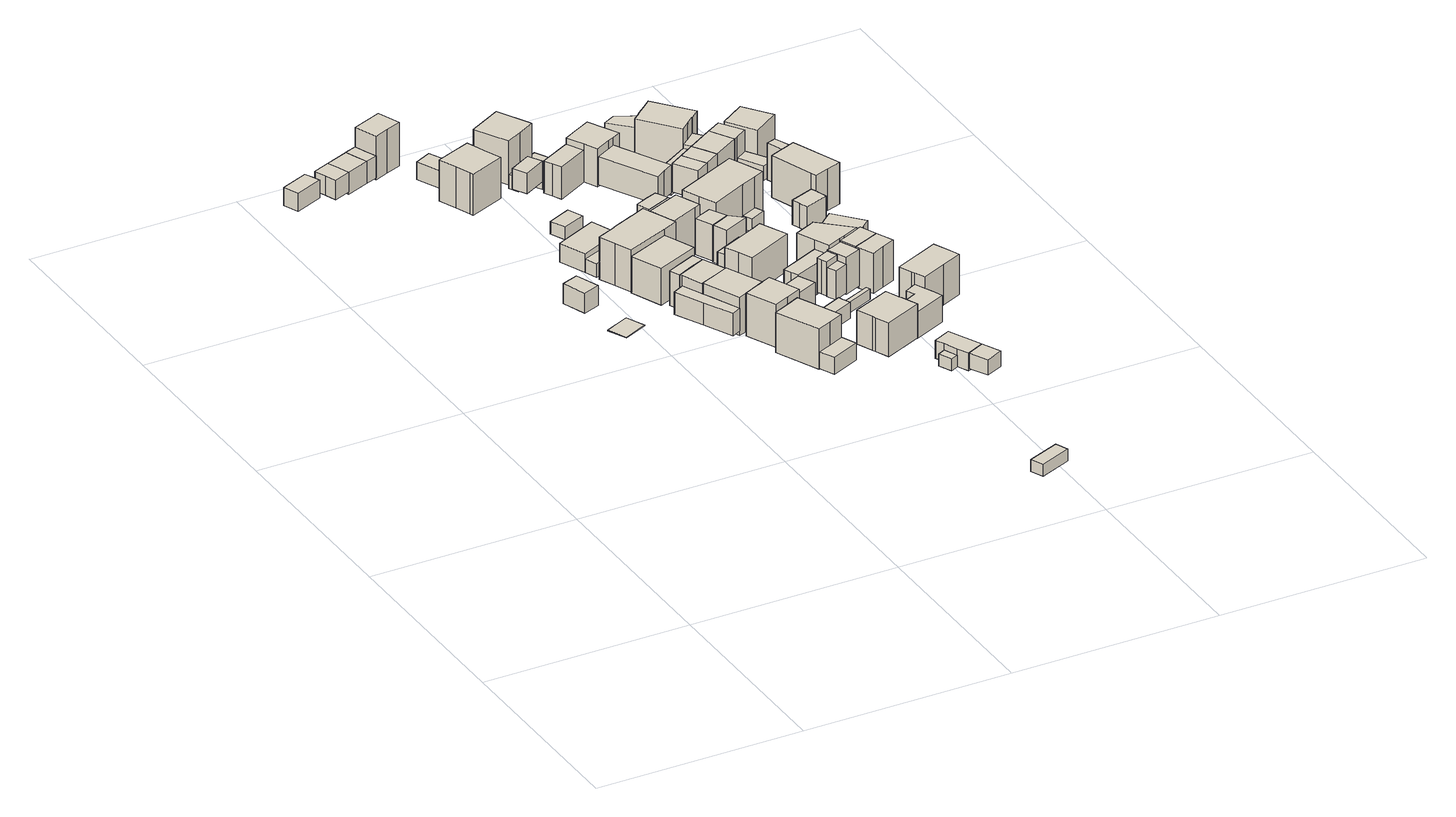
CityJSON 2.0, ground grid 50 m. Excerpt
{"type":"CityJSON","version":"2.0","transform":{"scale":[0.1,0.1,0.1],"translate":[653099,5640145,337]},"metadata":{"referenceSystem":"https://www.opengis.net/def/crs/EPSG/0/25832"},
"CityObjects":{
"building1":{"type":"Building","attributes":{"Gemeindeschluessel":"16071059","BezugspunktDach":"1000","function":"31001_9998","measuredHeight":4.4},"address":[{"country":"Deutschland","locality":"Nauendorf"}],"geometry":[{"type":"Solid","lod":"1","boundaries":[[[[0,1,2,3,4]],[[5,6,7,8,9]],[[5,9,4,3]],[[6,5,3,2]],[[7,6,2,1]],[[8,7,1,0]],[[9,8,0,4]]]]}]},
"building2":{"type":"Building","attributes":{"Gemeindeschluessel":"16071059","BezugspunktDach":"1000","function":"31001_9998","measuredHeight":4.76},"address":[{"country":"Deutschland","locality":"Nauendorf"}],"geometry":[{"type":"Solid","lod":"1","boundaries":[[[[10,11,12,13,14,15]],[[16,17,18,19,20,21]],[[16,21,15,14]],[[17,16,14,13]],[[18,17,13,12]],[[19,18,12,11]],[[20,19,11,10]],[[21,20,10,15]]]]}]},
"building3":{"type":"Building","attributes":{"Gemeindeschluessel":"16071059","BezugspunktDach":"1000","function":"31001_9998","measuredHeight":4.95},"address":[{"country":"Deutschland","locality":"Nauendorf"}],"geometry":[{"type":"Solid","lod":"1","boundaries":[[[[22,23,24,25]],[[26,27,28,29]],[[26,29,25,24]],[[27,26,24,23]],[[28,27,23,22]],[[29,28,22,25]]]]}]},
"building4":{"type":"Building","attributes":{"Gemeindeschluessel":"16071059","BezugspunktDach":"1000","function":"31001_1310","measuredHeight":0.2},"address":[{"country":"Deutschland","locality":"Nauendorf"}],"geometry":[{"type":"Solid","lod":"1","boundaries":[[[[30,31,32,33]],[[34,35,36,37]],[[34,37,33,32]],[[35,34,32,31]],[[36,35,31,30]],[[37,36,30,33]]]]}]},
"building5":{"type":"Building","attributes":{"Gemeindeschluessel":"16071059","BezugspunktDach":"1000","function":"31001_1000","measuredHeight":5.35},"address":[{"country":"Deutschland","locality":"Nauendorf"}],"geometry":[{"type":"Solid","lod":"1","boundaries":[[[[12,38,39,40,14]],[[41,42,43,44,45]],[[41,45,14,40]],[[42,41,40,39]],[[43,42,39,38]],[[44,43,38,12]],[[45,44,12,14]]]]}]},
"building6":{"type":"Building","attributes":{"Gemeindeschluessel":"16071059","BezugspunktDach":"1000","function":"31001_1000","measuredHeight":5.41},"address":[{"country":"Deutschland","locality":"Nauendorf"}],"geometry":[{"type":"Solid","lod":"1","boundaries":[[[[39,38,46,47,48,49,40]],[[50,51,52,53,43,42,41]],[[50,41,40,49]],[[51,50,49,48]],[[52,51,48,47]],[[53,52,47,46]],[[43,53,46,38]],[[42,43,38,39]],[[41,42,39,40]]]]}]},
"building7":{"type":"Building","attributes":{"Gemeindeschluessel":"16071059","BezugspunktDach":"1000","function":"31001_1000","measuredHeight":10.74},"address":[{"country":"Deutschland","locality":"Nauendorf"},{"country":"Deutschland","locality":"Nauendorf","thoroughfareNumber":"8","thoroughfareName":"Im Dorfe"}],"geometry":[{"type":"Solid","lod":"1","boundaries":[[[[54,55,56,57,58]],[[59,60,61,62,63]],[[59,63,58,57]],[[60,59,57,56]],[[61,60,56,55]],[[62,61,55,54]],[[63,62,54,58]]]]}]},
"building8":{"type":"Building","attributes":{"Gemeindeschluessel":"16071059","BezugspunktDach":"1000","function":"31001_9998","measuredHeight":10.07},"address":[{"country":"Deutschland","locality":"Nauendorf"}],"geometry":[{"type":"Solid","lod":"1","boundaries":[[[[64,65,66,67,68,69,70,71]],[[72,73,74,75,76,77,78,79]],[[72,79,71,70]],[[73,72,70,69]],[[74,73,69,68]],[[75,74,68,67]],[[76,75,67,66]],[[77,76,66,65]],[[78,77,65,64]],[[79,78,64,71]]]]}]},
"building9":{"type":"Building","attributes":{"Gemeindeschluessel":"16071059","BezugspunktDach":"1000","function":"31001_9998","measuredHeight":5.46},"address":[{"country":"Deutschland","locality":"Nauendorf"}],"geometry":[{"type":"Solid","lod":"1","boundaries":[[[[80,81,82,83,84,85,86]],[[87,88,89,90,91,92,93]],[[87,93,86,85]],[[88,87,85,84]],[[89,88,84,83]],[[90,89,83,82]],[[91,90,82,81]],[[92,91,81,80]],[[93,92,80,86]]]]}]},
"building10":{"type":"Building","attributes":{"Gemeindeschluessel":"16071059","function":"31001_9998"},"address":[{"country":"Deutschland","locality":"Nauendorf"}],"children":["building10-1","building10-2"]},
"building10-1":{"type":"BuildingPart","attributes":{"BezugspunktDach":"1000","measuredHeight":4.61},"parents":["building10"],"geometry":[{"type":"Solid","lod":"1","boundaries":[[[[94,95,96,97,98,99,100]],[[101,102,103,104,105,106,107]],[[101,107,100,99]],[[102,101,99,98]],[[103,102,98,97]],[[104,103,97,96]],[[105,104,96,95]],[[106,105,95,94]],[[107,106,94,100]]]]}]},
"building10-2":{"type":"BuildingPart","attributes":{"BezugspunktDach":"1000","measuredHeight":3.47},"parents":["building10"],"geometry":[{"type":"Solid","lod":"1","boundaries":[[[[108,109,110,111,112]],[[104,113,114,115,106]],[[104,106,112,111]],[[113,104,111,110]],[[114,113,110,109]],[[115,114,109,108]],[[106,115,108,112]]]]}]},
"building11":{"type":"Building","attributes":{"Gemeindeschluessel":"16071059","BezugspunktDach":"1000","function":"31001_9998","measuredHeight":4.25},"address":[{"country":"Deutschland","locality":"Nauendorf"}],"geometry":[{"type":"Solid","lod":"1","boundaries":[[[[116,117,118,119]],[[120,121,122,123]],[[120,123,119,118]],[[121,120,118,117]],[[122,121,117,116]],[[123,122,116,119]]]]}]},
"building12":{"type":"Building","attributes":{"Gemeindeschluessel":"16071059","BezugspunktDach":"1000","function":"31001_9998","measuredHeight":2.96},"address":[{"country":"Deutschland","locality":"Nauendorf"}],"geometry":[{"type":"Solid","lod":"1","boundaries":[[[[124,125,126,127]],[[128,129,130,131]],[[128,131,127,126]],[[129,128,126,125]],[[130,129,125,124]],[[131,130,124,127]]]]}]},
"building13":{"type":"Building","attributes":{"Gemeindeschluessel":"16071059","BezugspunktDach":"1000","function":"31001_9998","measuredHeight":3.18},"address":[{"country":"Deutschland","locality":"Nauendorf"}],"geometry":[{"type":"Solid","lod":"1","boundaries":[[[[132,133,134,135]],[[136,137,138,139]],[[136,139,135,134]],[[137,136,134,133]],[[138,137,133,132]],[[139,138,132,135]]]]}]},
"building14":{"type":"Building","attributes":{"Gemeindeschluessel":"16071059","BezugspunktDach":"1000","function":"31001_9998","measuredHeight":9},"address":[{"country":"Deutschland","locality":"Nauendorf"}],"geometry":[{"type":"Solid","lod":"1","boundaries":[[[[140,141,142,143,144]],[[145,146,147,148,149]],[[145,149,144,143]],[[146,145,143,142]],[[147,146,142,141]],[[148,147,141,140]],[[149,148,140,144]]]]}]},
"building15":{"type":"Building","attributes":{"Gemeindeschluessel":"16071059","BezugspunktDach":"1000","function":"31001_1310","measuredHeight":8.51},"address":[{"country":"Deutschland","locality":"Nauendorf"}],"geometry":[{"type":"Solid","lod":"1","boundaries":[[[[150,151,152,153,154]],[[155,156,157,158,159]],[[155,159,154,153]],[[156,155,153,152]],[[157,156,152,151]],[[158,157,151,150]],[[159,158,150,154]]]]}]},
"building16":{"type":"Building","attributes":{"Gemeindeschluessel":"16071059","BezugspunktDach":"1000","function":"31001_1310","measuredHeight":8.88},"address":[{"country":"Deutschland","locality":"Nauendorf"}],"geometry":[{"type":"Solid","lod":"1","boundaries":[[[[160,161,162,163,151,164,150]],[[165,166,167,168,169,170,171]],[[165,171,150,164]],[[166,165,164,151]],[[167,166,151,163]],[[168,167,163,162]],[[169,168,162,161]],[[170,169,161,160]],[[171,170,160,150]]]]}]},
"building17":{"type":"Building","attributes":{"Gemeindeschluessel":"16071059","function":"31001_9998"},"address":[{"country":"Deutschland","locality":"Nauendorf"}],"children":["building17-1","building17-2"]},
"building17-1":{"type":"BuildingPart","attributes":{"BezugspunktDach":"1000","measuredHeight":10.46},"parents":["building17"],"geometry":[{"type":"Solid","lod":"1","boundaries":[[[[172,173,174,175,176,177,178,179,180,181,182,183,184]],[[185,186,187,188,189,190,191,192,193,194,195,196,197]],[[185,197,184,183]],[[186,185,183,182]],[[187,186,182,181]],[[188,187,181,180]],[[189,188,180,179]],[[190,189,179,178]],[[191,190,178,177]],[[192,191,177,176]],[[193,192,176,175]],[[194,193,175,174]],[[195,194,174,173]],[[196,195,173,172]],[[197,196,172,184]]]]}]},
"building17-2":{"type":"BuildingPart","attributes":{"BezugspunktDach":"1000","measuredHeight":6.55},"parents":["building17"],"geometry":[{"type":"Solid","lod":"1","boundaries":[[[[198,199,200,201,202]],[[203,204,187,186,205]],[[203,205,202,201]],[[204,203,201,200]],[[187,204,200,199]],[[186,187,199,198]],[[205,186,198,202]]]]}]},
"building18":{"type":"Building","attributes":{"Gemeindeschluessel":"16071059","BezugspunktDach":"1000","function":"31001_2000","measuredHeight":9.38},"address":[{"country":"Deutschland","locality":"Nauendorf"}],"geometry":[{"type":"Solid","lod":"1","boundaries":[[[[206,207,208,209,210,211,212,213]],[[214,215,216,217,218,219,220,221]],[[214,221,213,212]],[[215,214,212,211]],[[216,215,211,210]],[[217,216,210,209]],[[218,217,209,208]],[[219,218,208,207]],[[220,219,207,206]],[[221,220,206,213]]]]}]},
"building19":{"type":"Building","attributes":{"Gemeindeschluessel":"16071059","BezugspunktDach":"1000","function":"31001_2000","measuredHeight":9.92},"address":[{"country":"Deutschland","locality":"Nauendorf"}],"geometry":[{"type":"Solid","lod":"1","boundaries":[[[[222,223,224,225,226,227,228]],[[229,230,231,232,233,234,235]],[[229,235,228,227]],[[230,229,227,226]],[[231,230,226,225]],[[232,231,225,224]],[[233,232,224,223]],[[234,233,223,222]],[[235,234,222,228]]]]}]},
"building20":{"type":"Building","attributes":{"Gemeindeschluessel":"16071059","BezugspunktDach":"1000","function":"31001_2000","measuredHeight":10.58},"address":[{"country":"Deutschland","locality":"Nauendorf"}],"geometry":[{"type":"Solid","lod":"1","boundaries":[[[[236,237,238,239,240,241,242,243]],[[244,245,246,247,248,249,250,251]],[[244,251,243,242]],[[245,244,242,241]],[[246,245,241,240]],[[247,246,240,239]],[[248,247,239,238]],[[249,248,238,237]],[[250,249,237,236]],[[251,250,236,243]]]]}]},
"building21":{"type":"Building","attributes":{"Gemeindeschluessel":"16071059","BezugspunktDach":"1000","function":"31001_1000","measuredHeight":4.05},"address":[{"country":"Deutschland","locality":"Nauendorf"}],"geometry":[{"type":"Solid","lod":"1","boundaries":[[[[252,253,254,255]],[[256,257,258,259]],[[256,259,255,254]],[[257,256,254,253]],[[258,257,253,252]],[[259,258,252,255]]]]}]},
"building22":{"type":"Building","attributes":{"Gemeindeschluessel":"16071059","BezugspunktDach":"1000","function":"31001_1000","measuredHeight":5.08},"address":[{"country":"Deutschland","locality":"Nauendorf"}],"geometry":[{"type":"Solid","lod":"1","boundaries":[[[[260,261,262,263,264]],[[265,266,267,268,269]],[[265,269,264,263]],[[266,265,263,262]],[[267,266,262,261]],[[268,267,261,260]],[[269,268,260,264]]]]}]},
"building23":{"type":"Building","attributes":{"Gemeindeschluessel":"16071059","BezugspunktDach":"1000","function":"31001_1000","measuredHeight":9.24},"address":[{"country":"Deutschland","locality":"Nauendorf"}],"geometry":[{"type":"Solid","lod":"1","boundaries":[[[[270,271,272,273,274,275,276]],[[277,278,279,280,281,282,283]],[[277,283,276,275]],[[278,277,275,274]],[[279,278,274,273]],[[280,279,273,272]],[[281,280,272,271]],[[282,281,271,270]],[[283,282,270,276]]]]}]},
"building24":{"type":"Building","attributes":{"Gemeindeschluessel":"16071059","BezugspunktDach":"1000","function":"31001_1000","measuredHeight":10.85},"address":[{"country":"Deutschland","locality":"Nauendorf"},{"country":"Deutschland","locality":"Nauendorf","thoroughfareNumber":"13","thoroughfareName":"Im Dorfe"}],"geometry":[{"type":"Solid","lod":"1","boundaries":[[[[284,285,286,287,288,289,290]],[[291,292,293,294,295,296,297]],[[291,297,290,289]],[[292,291,289,288]],[[293,292,288,287]],[[294,293,287,286]],[[295,294,286,285]],[[296,295,285,284]],[[297,296,284,290]]]]}]},
"building25":{"type":"Building","attributes":{"Gemeindeschluessel":"16071059","BezugspunktDach":"1000","function":"31001_1000","measuredHeight":11.13},"address":[{"country":"Deutschland","locality":"Nauendorf"},{"country":"Deutschland","locality":"Nauendorf","thoroughfareNumber":"7","thoroughfareName":"Im Dorfe"}],"geometry":[{"type":"Solid","lod":"1","boundaries":[[[[298,299,300,301,302,303,304]],[[305,306,307,308,309,310,311]],[[305,311,304,303]],[[306,305,303,302]],[[307,306,302,301]],[[308,307,301,300]],[[309,308,300,299]],[[310,309,299,298]],[[311,310,298,304]]]]}]},
"building26":{"type":"Building","attributes":{"Gemeindeschluessel":"16071059","BezugspunktDach":"1000","function":"31001_9998","measuredHeight":9.08},"address":[{"country":"Deutschland","locality":"Nauendorf"}],"geometry":[{"type":"Solid","lod":"1","boundaries":[[[[275,273,312,313,314]],[[315,316,317,318,319]],[[315,319,314,313]],[[316,315,313,312]],[[317,316,312,273]],[[318,317,273,275]],[[319,318,275,314]]]]}]},
"building27":{"type":"Building","attributes":{"Gemeindeschluessel":"16071059","BezugspunktDach":"1000","function":"31001_1000","measuredHeight":6.61},"address":[{"country":"Deutschland","locality":"Nauendorf"}],"geometry":[{"type":"Solid","lod":"1","boundaries":[[[[320,321,322,323]],[[324,325,326,327]],[[324,327,323,322]],[[325,324,322,321]],[[326,325,321,320]],[[327,326,320,323]]]]}]},
"building28":{"type":"Building","attributes":{"Gemeindeschluessel":"16071059","BezugspunktDach":"1000","function":"31001_1000","measuredHeight":3.86},"address":[{"country":"Deutschland","locality":"Nauendorf"}],"geometry":[{"type":"Solid","lod":"1","boundaries":[[[[328,329,330,331,332,333,334]],[[335,336,337,338,339,340,341]],[[335,341,334,333]],[[336,335,333,332]],[[337,336,332,331]],[[338,337,331,330]],[[339,338,330,329]],[[340,339,329,328]],[[341,340,328,334]]]]}]},
"building29":{"type":"Building","attributes":{"Gemeindeschluessel":"16071059","BezugspunktDach":"1000","function":"31001_9998","measuredHeight":3.54},"address":[{"country":"Deutschland","locality":"Nauendorf"}],"geometry":[{"type":"Solid","lod":"1","boundaries":[[[[342,343,344,345,346,347,348,349]],[[350,351,352,353,354,355,356,357]],[[350,357,349,348]],[[351,350,348,347]],[[352,351,347,346]],[[353,352,346,345]],[[354,353,345,344]],[[355,354,344,343]],[[356,355,343,342]],[[357,356,342,349]]]]}]},
"building30":{"type":"Building","attributes":{"Gemeindeschluessel":"16071059","BezugspunktDach":"1000","function":"31001_1000","measuredHeight":6.15},"address":[{"country":"Deutschland","locality":"Nauendorf"}],"geometry":[{"type":"Solid","lod":"1","boundaries":[[[[358,359,360,361]],[[362,363,364,365]],[[362,365,361,360]],[[363,362,360,359]],[[364,363,359,358]],[[365,364,358,361]]]]}]},
"building31":{"type":"Building","attributes":{"Gemeindeschluessel":"16071059","BezugspunktDach":"1000","function":"31001_9998","measuredHeight":2.91},"address":[{"country":"Deutschland","locality":"Nauendorf"}],"geometry":[{"type":"Solid","lod":"1","boundaries":[[[[366,367,368,369]],[[370,371,372,373]],[[370,373,369,368]],[[371,370,368,367]],[[372,371,367,366]],[[373,372,366,369]]]]}]},
"building32":{"type":"Building","attributes":{"Gemeindeschluessel":"16071059","BezugspunktDach":"1000","function":"31001_1000","measuredHeight":8.78},"address":[{"country":"Deutschland","locality":"Nauendorf"}],"geometry":[{"type":"Solid","lod":"1","boundaries":[[[[374,375,376,377,378,379,380]],[[381,382,383,384,385,386,387]],[[381,387,380,379]],[[382,381,379,378]],[[383,382,378,377]],[[384,383,377,376]],[[385,384,376,375]],[[386,385,375,374]],[[387,386,374,380]]]]}]},
"building33":{"type":"Building","attributes":{"Gemeindeschluessel":"16071059","BezugspunktDach":"1000","function":"31001_1000","measuredHeight":9.12},"address":[{"country":"Deutschland","locality":"Nauendorf"},{"country":"Deutschland","locality":"Nauendorf","thoroughfareNumber":"6","thoroughfareName":"Im Dorfe"}],"geometry":[{"type":"Solid","lod":"1","boundaries":[[[[388,389,390,391,392,393,394]],[[395,396,397,398,399,400,401]],[[395,401,394,393]],[[396,395,393,392]],[[397,396,392,391]],[[398,397,391,390]],[[399,398,390,389]],[[400,399,389,388]],[[401,400,388,394]]]]}]},
"building34":{"type":"Building","attributes":{"Gemeindeschluessel":"16071059","BezugspunktDach":"1000","function":"31001_1000","measuredHeight":9.09},"address":[{"country":"Deutschland","locality":"Nauendorf"}],"geometry":[{"type":"Solid","lod":"1","boundaries":[[[[402,403,376,374]],[[404,405,406,407]],[[404,407,374,376]],[[405,404,376,403]],[[406,405,403,402]],[[407,406,402,374]]]]}]},
"building35":{"type":"Building","attributes":{"Gemeindeschluessel":"16071059","BezugspunktDach":"1000","function":"31001_2000","measuredHeight":8.28},"address":[{"country":"Deutschland","locality":"Nauendorf"}],"geometry":[{"type":"Solid","lod":"1","boundaries":[[[[408,409,410,411,412,413,414,415]],[[416,417,418,419,420,421,422,423]],[[416,423,415,414]],[[417,416,414,413]],[[418,417,413,412]],[[419,418,412,411]],[[420,419,411,410]],[[421,420,410,409]],[[422,421,409,408]],[[423,422,408,415]]]]}]},
"building36":{"type":"Building","attributes":{"Gemeindeschluessel":"16071059","BezugspunktDach":"1000","function":"31001_1000","measuredHeight":4.36},"address":[{"country":"Deutschland","locality":"Nauendorf"}],"geometry":[{"type":"Solid","lod":"1","boundaries":[[[[424,425,426,427,428,429,430,431]],[[432,433,434,435,436,437,438,439]],[[432,439,431,430]],[[433,432,430,429]],[[434,433,429,428]],[[435,434,428,427]],[[436,435,427,426]],[[437,436,426,425]],[[438,437,425,424]],[[439,438,424,431]]]]}]},
"building37":{"type":"Building","attributes":{"Gemeindeschluessel":"16071059","BezugspunktDach":"1000","function":"31001_1000","measuredHeight":5.95},"address":[{"country":"Deutschland","locality":"Nauendorf"}],"geometry":[{"type":"Solid","lod":"1","boundaries":[[[[440,441,442,443]],[[444,445,446,447]],[[444,447,443,442]],[[445,444,442,441]],[[446,445,441,440]],[[447,446,440,443]]]]}]},
"building38":{"type":"Building","attributes":{"Gemeindeschluessel":"16071059","BezugspunktDach":"1000","function":"31001_9998","measuredHeight":3.84},"address":[{"country":"Deutschland","locality":"Nauendorf"}],"geometry":[{"type":"Solid","lod":"1","boundaries":[[[[448,449,428,426]],[[450,451,452,453]],[[450,453,426,428]],[[451,450,428,449]],[[452,451,449,448]],[[453,452,448,426]]]]}]},
"building39":{"type":"Building","attributes":{"Gemeindeschluessel":"16071059","function":"31001_9998"},"address":[{"country":"Deutschland","locality":"Nauendorf"}],"children":["building39-1","building39-2"]},
"building39-1":{"type":"BuildingPart","attributes":{"BezugspunktDach":"1000","measuredHeight":9.39},"parents":["building39"],"geometry":[{"type":"Solid","lod":"1","boundaries":[[[[454,455,456,457,458,459,460,461]],[[462,463,464,465,466,467,468,469]],[[462,469,461,460]],[[463,462,460,459]],[[464,463,459,458]],[[465,464,458,457]],[[466,465,457,456]],[[467,466,456,455]],[[468,467,455,454]],[[469,468,454,461]]]]}]},
"building39-2":{"type":"BuildingPart","attributes":{"BezugspunktDach":"1000","measuredHeight":7.91},"parents":["building39"],"geometry":[{"type":"Solid","lod":"1","boundaries":[[[[470,471,472,473,474,475]],[[469,476,468,477,478,479]],[[469,479,475,474]],[[476,469,474,473]],[[468,476,473,472]],[[477,468,472,471]],[[478,477,471,470]],[[479,478,470,475]]]]}]},
"building40":{"type":"Building","attributes":{"Gemeindeschluessel":"16071059","BezugspunktDach":"1000","function":"31001_1000","measuredHeight":6.3},"address":[{"country":"Deutschland","locality":"Nauendorf"}],"geometry":[{"type":"Solid","lod":"1","boundaries":[[[[441,480,481,442]],[[482,483,484,485]],[[482,485,442,481]],[[483,482,481,480]],[[484,483,480,441]],[[485,484,441,442]]]]}]},
"building41":{"type":"Building","attributes":{"Gemeindeschluessel":"16071059","BezugspunktDach":"1000","function":"31001_1000","measuredHeight":2.62},"address":[{"country":"Deutschland","locality":"Nauendorf"}],"geometry":[{"type":"Solid","lod":"1","boundaries":[[[[486,487,488,489]],[[490,491,492,493]],[[490,493,489,488]],[[491,490,488,487]],[[492,491,487,486]],[[493,492,486,489]]]]}]},
"building42":{"type":"Building","attributes":{"Gemeindeschluessel":"16071059","BezugspunktDach":"1000","function":"31001_1000","measuredHeight":8.4},"address":[{"country":"Deutschland","locality":"Nauendorf"}],"geometry":[{"type":"Solid","lod":"1","boundaries":[[[[494,495,496,497,498,499]],[[500,501,502,503,504,505]],[[500,505,499,498]],[[501,500,498,497]],[[502,501,497,496]],[[503,502,496,495]],[[504,503,495,494]],[[505,504,494,499]]]]}]},
"building43":{"type":"Building","attributes":{"Gemeindeschluessel":"16071059","BezugspunktDach":"1000","function":"31001_9998","measuredHeight":7.14},"address":[{"country":"Deutschland","locality":"Nauendorf"}],"geometry":[{"type":"Solid","lod":"1","boundaries":[[[[506,507,508,509]],[[510,511,512,513]],[[510,513,509,508]],[[511,510,508,507]],[[512,511,507,506]],[[513,512,506,509]]]]}]},
"building44":{"type":"Building","attributes":{"Gemeindeschluessel":"16071059","BezugspunktDach":"1000","function":"31001_9998","measuredHeight":6.88},"address":[{"country":"Deutschland","locality":"Nauendorf"}],"geometry":[{"type":"Solid","lod":"1","boundaries":[[[[514,515,516,517,518,519,520]],[[521,522,523,524,525,526,527]],[[521,527,520,519]],[[522,521,519,518]],[[523,522,518,517]],[[524,523,517,516]],[[525,524,516,515]],[[526,525,515,514]],[[527,526,514,520]]]]}]},
"building45":{"type":"Building","attributes":{"Gemeindeschluessel":"16071059","function":"31001_2000"},"address":[{"country":"Deutschland","locality":"Nauendorf"}],"children":["building45-1","building45-2"]},
"building45-1":{"type":"BuildingPart","attributes":{"BezugspunktDach":"1000","measuredHeight":9.95},"parents":["building45"],"geometry":[{"type":"Solid","lod":"1","boundaries":[[[[528,529,530,531,532,533,534,535,536]],[[537,538,539,540,541,542,543,544,545]],[[537,545,536,535]],[[538,537,535,534]],[[539,538,534,533]],[[540,539,533,532]],[[541,540,532,531]],[[542,541,531,530]],[[543,542,530,529]],[[544,543,529,528]],[[545,544,528,536]]]]}]},
"building45-2":{"type":"BuildingPart","attributes":{"BezugspunktDach":"1000","measuredHeight":7.75},"parents":["building45"],"geometry":[{"type":"Solid","lod":"1","boundaries":[[[[546,547,548,549,550,551,552,553]],[[544,554,543,555,556,557,558,559]],[[544,559,553,552]],[[554,544,552,551]],[[543,554,551,550]],[[555,543,550,549]],[[556,555,549,548]],[[557,556,548,547]],[[558,557,547,546]],[[559,558,546,553]]]]}]},
"building46":{"type":"Building","attributes":{"Gemeindeschluessel":"16071059","BezugspunktDach":"1000","function":"31001_9998","measuredHeight":6.57},"address":[{"country":"Deutschland","locality":"Nauendorf"}],"geometry":[{"type":"Solid","lod":"1","boundaries":[[[[560,561,562,563,564,565,566,567,568]],[[569,570,571,572,573,574,575,576,577]],[[569,577,568,567]],[[570,569,567,566]],[[571,570,566,565]],[[572,571,565,564]],[[573,572,564,563]],[[574,573,563,562]],[[575,574,562,561]],[[576,575,561,560]],[[577,576,560,568]]]]}]},
"building47":{"type":"Building","attributes":{"Gemeindeschluessel":"16071059","BezugspunktDach":"1000","function":"31001_1000","measuredHeight":9.05},"address":[{"country":"Deutschland","locality":"Nauendorf"}],"geometry":[{"type":"Solid","lod":"1","boundaries":[[[[578,579,580,581,582,583]],[[584,585,586,587,588,589]],[[584,589,583,582]],[[585,584,582,581]],[[586,585,581,580]],[[587,586,580,579]],[[588,587,579,578]],[[589,588,578,583]]]]}]},
"building48":{"type":"Building","attributes":{"Gemeindeschluessel":"16071059","BezugspunktDach":"1000","function":"31001_2000","measuredHeight":11.04},"address":[{"country":"Deutschland","locality":"Nauendorf"}],"geometry":[{"type":"Solid","lod":"1","boundaries":[[[[590,591,592,593,594,595,596,597]],[[598,599,600,601,602,603,604,605]],[[598,605,597,596]],[[599,598,596,595]],[[600,599,595,594]],[[601,600,594,593]],[[602,601,593,592]],[[603,602,592,591]],[[604,603,591,590]],[[605,604,590,597]]]]}]},
"building49":{"type":"Building","attributes":{"Gemeindeschluessel":"16071059","BezugspunktDach":"1000","function":"31001_9998","measuredHeight":3.25},"address":[{"country":"Deutschland","locality":"Nauendorf"}],"geometry":[{"type":"Solid","lod":"1","boundaries":[[[[606,607,608,609]],[[610,611,612,613]],[[610,613,609,608]],[[611,610,608,607]],[[612,611,607,606]],[[613,612,606,609]]]]}]},
"building50":{"type":"Building","attributes":{"Gemeindeschluessel":"16071059","BezugspunktDach":"1000","function":"31001_9998","measuredHeight":6.97},"address":[{"country":"Deutschland","locality":"Nauendorf"}],"geometry":[{"type":"Solid","lod":"1","boundaries":[[[[614,615,616,617,618]],[[619,620,621,622,623]],[[619,623,618,617]],[[620,619,617,616]],[[621,620,616,615]],[[622,621,615,614]],[[623,622,614,618]]]]}]},
"building51":{"type":"Building","attributes":{"Gemeindeschluessel":"16071059","BezugspunktDach":"1000","function":"31001_1000","measuredHeight":9.81},"address":[{"country":"Deutschland","locality":"Nauendorf"},{"country":"Deutschland","locality":"Nauendorf","thoroughfareNumber":"5","thoroughfareName":"Im Dorfe"}],"geometry":[{"type":"Solid","lod":"1","boundaries":[[[[624,625,626,627,628,629,630]],[[631,632,633,634,635,636,637]],[[631,637,630,629]],[[632,631,629,628]],[[633,632,628,627]],[[634,633,627,626]],[[635,634,626,625]],[[636,635,625,624]],[[637,636,624,630]]]]}]},
"building52":{"type":"Building","attributes":{"Gemeindeschluessel":"16071059","BezugspunktDach":"1000","function":"51009_1610","measuredHeight":9.85},"address":[{"country":"Deutschland","locality":"Nauendorf"}],"geometry":[{"type":"Solid","lod":"1","boundaries":[[[[638,639,640,641,626,625,624]],[[642,643,644,645,646,647,648]],[[642,648,624,625]],[[643,642,625,626]],[[644,643,626,641]],[[645,644,641,640]],[[646,645,640,639]],[[647,646,639,638]],[[648,647,638,624]]]]}]},
"building53":{"type":"Building","attributes":{"Gemeindeschluessel":"16071059","BezugspunktDach":"1000","function":"31001_9998","measuredHeight":4.72},"address":[{"country":"Deutschland","locality":"Nauendorf"}],"geometry":[{"type":"Solid","lod":"1","boundaries":[[[[649,650,651,652]],[[653,654,655,656]],[[653,656,652,651]],[[654,653,651,650]],[[655,654,650,649]],[[656,655,649,652]]]]}]},
"building54":{"type":"Building","attributes":{"Gemeindeschluessel":"16071059","BezugspunktDach":"1000","function":"31001_1310","measuredHeight":7.64},"address":[{"country":"Deutschland","locality":"Nauendorf"}],"geometry":[{"type":"Solid","lod":"1","boundaries":[[[[616,615,657,658,659,617]],[[660,661,662,663,664,665]],[[660,665,617,659]],[[661,660,659,658]],[[662,661,658,657]],[[663,662,657,615]],[[664,663,615,616]],[[665,664,616,617]]]]}]},
"building55":{"type":"Building","attributes":{"Gemeindeschluessel":"16071059","BezugspunktDach":"1000","function":"31001_9998","measuredHeight":4.17},"address":[{"country":"Deutschland","locality":"Nauendorf"}],"geometry":[{"type":"Solid","lod":"1","boundaries":[[[[666,667,668,669]],[[670,671,672,673]],[[670,673,669,668]],[[671,670,668,667]],[[672,671,667,666]],[[673,672,666,669]]]]}]},
"building56":{"type":"Building","attributes":{"Gemeindeschluessel":"16071059","BezugspunktDach":"1000","function":"31001_1000","measuredHeight":9.83},"address":[{"country":"Deutschland","locality":"Nauendorf"},{"country":"Deutschland","locality":"Nauendorf","thoroughfareNumber":"4","thoroughfareName":"Im Dorfe"}],"geometry":[{"type":"Solid","lod":"1","boundaries":[[[[674,675,676,677,678,679,680,681,682,683]],[[684,685,686,687,688,689,690,691,692,693]],[[684,693,683,682]],[[685,684,682,681]],[[686,685,681,680]],[[687,686,680,679]],[[688,687,679,678]],[[689,688,678,677]],[[690,689,677,676]],[[691,690,676,675]],[[692,691,675,674]],[[693,692,674,683]]]]}]},
"building57":{"type":"Building","attributes":{"Gemeindeschluessel":"16071059","BezugspunktDach":"1000","function":"31001_9998","measuredHeight":3.94},"address":[{"country":"Deutschland","locality":"Nauendorf"}],"geometry":[{"type":"Solid","lod":"1","boundaries":[[[[694,695,696,697]],[[698,699,700,701]],[[698,701,697,696]],[[699,698,696,695]],[[700,699,695,694]],[[701,700,694,697]]]]}]},
"building58":{"type":"Building","attributes":{"Gemeindeschluessel":"16071059","BezugspunktDach":"1000","function":"31001_1000","measuredHeight":6.84},"address":[{"country":"Deutschland","locality":"Nauendorf"}],"geometry":[{"type":"Solid","lod":"1","boundaries":[[[[702,703,704,705]],[[706,707,708,709]],[[706,709,705,704]],[[707,706,704,703]],[[708,707,703,702]],[[709,708,702,705]]]]}]},
"building59":{"type":"Building","attributes":{"name":"Gemeindeverwaltung","Gemeindeschluessel":"16071059","BezugspunktDach":"1000","function":"31001_3010","measuredHeight":5.67},"address":[{"country":"Deutschland","locality":"Nauendorf"},{"country":"Deutschland","locality":"Nauendorf","thoroughfareNumber":"9","thoroughfareName":"Im Dorfe"}],"geometry":[{"type":"Solid","lod":"1","boundaries":[[[[710,711,712,713,714,715]],[[716,717,718,719,720,721]],[[716,721,715,714]],[[717,716,714,713]],[[718,717,713,712]],[[719,718,712,711]],[[720,719,711,710]],[[721,720,710,715]]]]}]},
"building60":{"type":"Building","attributes":{"Gemeindeschluessel":"16071059","BezugspunktDach":"1000","function":"31001_1000","measuredHeight":10.32},"address":[{"country":"Deutschland","locality":"Nauendorf"},{"country":"Deutschland","locality":"Nauendorf","thoroughfareNumber":"12","thoroughfareName":"Im Dorfe"}],"geometry":[{"type":"Solid","lod":"1","boundaries":[[[[722,723,724,725,726,727,728,729,730,731]],[[732,733,734,735,736,737,738,739,740,741]],[[732,741,731,730]],[[733,732,730,729]],[[734,733,729,728]],[[735,734,728,727]],[[736,735,727,726]],[[737,736,726,725]],[[738,737,725,724]],[[739,738,724,723]],[[740,739,723,722]],[[741,740,722,731]]]]}]},
"building61":{"type":"Building","attributes":{"Gemeindeschluessel":"16071059","BezugspunktDach":"1000","function":"31001_1310","measuredHeight":8.23},"address":[{"country":"Deutschland","locality":"Nauendorf"}],"geometry":[{"type":"Solid","lod":"1","boundaries":[[[[657,742,743,659]],[[744,745,746,747]],[[744,747,659,743]],[[745,744,743,742]],[[746,745,742,657]],[[747,746,657,659]]]]}]},
"building62":{"type":"Building","attributes":{"Gemeindeschluessel":"16071059","BezugspunktDach":"1000","function":"31001_1000","measuredHeight":6.04},"address":[{"country":"Deutschland","locality":"Nauendorf"}],"geometry":[{"type":"Solid","lod":"1","boundaries":[[[[748,749,750,751]],[[752,753,754,755]],[[752,755,751,750]],[[753,752,750,749]],[[754,753,749,748]],[[755,754,748,751]]]]}]},
"building63":{"type":"Building","attributes":{"Gemeindeschluessel":"16071059","BezugspunktDach":"1000","function":"31001_1310","measuredHeight":5.99},"address":[{"country":"Deutschland","locality":"Nauendorf"}],"geometry":[{"type":"Solid","lod":"1","boundaries":[[[[756,757,758,759,760,761,762]],[[763,764,765,766,767,768,769]],[[763,769,762,761]],[[764,763,761,760]],[[765,764,760,759]],[[766,765,759,758]],[[767,766,758,757]],[[768,767,757,756]],[[769,768,756,762]]]]}]},
"building64":{"type":"Building","attributes":{"Gemeindeschluessel":"16071059","function":"31001_1310"},"address":[{"country":"Deutschland","locality":"Nauendorf"}],"children":["building64-1","building64-2"]},
"building64-1":{"type":"BuildingPart","attributes":{"BezugspunktDach":"1000","measuredHeight":8.88},"parents":["building64"],"geometry":[{"type":"Solid","lod":"1","boundaries":[[[[770,742,771,772,773,774,743]],[[775,776,777,778,779,780,781]],[[775,781,743,774]],[[776,775,774,773]],[[777,776,773,772]],[[778,777,772,771]],[[779,778,771,742]],[[780,779,742,770]],[[781,780,770,743]]]]}]},
"building64-2":{"type":"BuildingPart","attributes":{"BezugspunktDach":"1000","measuredHeight":3.62},"parents":["building64"],"geometry":[{"type":"Solid","lod":"1","boundaries":[[[[782,783,784,785,786]],[[777,787,788,789,778]],[[777,778,786,785]],[[787,777,785,784]],[[788,787,784,783]],[[789,788,783,782]],[[778,789,782,786]]]]}]},
"building65":{"type":"Building","attributes":{"Gemeindeschluessel":"16071059","BezugspunktDach":"1000","function":"31001_1000","measuredHeight":10.23},"address":[{"country":"Deutschland","locality":"Nauendorf"},{"country":"Deutschland","locality":"Nauendorf","thoroughfareNumber":"10","thoroughfareName":"Im Dorfe"}],"geometry":[{"type":"Solid","lod":"1","boundaries":[[[[790,791,792,793,794,795,796,797]],[[798,799,800,801,802,803,804,805]],[[798,805,797,796]],[[799,798,796,795]],[[800,799,795,794]],[[801,800,794,793]],[[802,801,793,792]],[[803,802,792,791]],[[804,803,791,790]],[[805,804,790,797]]]]}]},
"building66":{"type":"Building","attributes":{"Gemeindeschluessel":"16071059","BezugspunktDach":"1000","function":"31001_1310","measuredHeight":8.96},"address":[{"country":"Deutschland","locality":"Nauendorf"}],"geometry":[{"type":"Solid","lod":"1","boundaries":[[[[806,807,808,809]],[[810,811,812,813]],[[810,813,809,808]],[[811,810,808,807]],[[812,811,807,806]],[[813,812,806,809]]]]}]},
"building67":{"type":"Building","attributes":{"Gemeindeschluessel":"16071059","BezugspunktDach":"1000","function":"31001_9998","measuredHeight":8.86},"address":[{"country":"Deutschland","locality":"Nauendorf"}],"geometry":[{"type":"Solid","lod":"1","boundaries":[[[[814,815,816,817]],[[818,819,820,821]],[[818,821,817,816]],[[819,818,816,815]],[[820,819,815,814]],[[821,820,814,817]]]]}]}
},
"vertices":[
[16,1759,145],[83,1786,145],[75,1805,145],[67,1823,145],[1,1796,145],[67,1823,101],[75,1805,101],[83,1786,101],[16,1759,101],[1,1796,101],
[108,1807,138],[118,1780,138],[158,1796,138],[148,1823,138],[137,1850,138],[97,1834,138],[137,1850,90],[148,1823,90],[158,1796,90],[118,1780,90],[108,1807,90],[97,1834,90],
[340,1088,157],[380,1103,157],[359,1160,157],[319,1145,157],[359,1160,108],[380,1103,108],[340,1088,108],[319,1145,108],
[376,970,100],[434,996,100],[414,1042,100],[356,1016,100],[414,1042,98],[434,996,98],[376,970,98],[356,1016,98],
[213,1818,138],[202,1844,138],[192,1871,138],[192,1871,84],[202,1844,84],[213,1818,84],[158,1796,84],[137,1850,84],
[241,1828,138],[230,1855,138],[220,1882,138],[198,1874,138],[198,1874,84],[220,1882,84],[230,1855,84],[241,1828,84],
[241,1828,186],[276,1842,186],[312,1856,186],[291,1910,186],[220,1882,186],[291,1910,79],[312,1856,79],[276,1842,79],[241,1828,79],[220,1882,79],
[331,1640,183],[345,1604,183],[348,1596,183],[433,1630,183],[416,1673,183],[399,1716,183],[357,1700,183],[314,1683,183],[357,1700,82],[399,1716,82],[416,1673,82],[433,1630,82],[348,1596,82],[345,1604,82],[331,1640,82],[314,1683,82],
[566,978,127],[599,909,127],[622,921,127],[591,991,127],[582,1011,127],[560,1061,127],[533,1047,127],[560,1061,72],[582,1011,72],[591,991,72],[622,921,72],[599,909,72],[566,978,72],[533,1047,72],
[446,1282,123],[497,1303,123],[501,1305,123],[548,1325,123],[522,1392,123],[471,1369,123],[420,1346,123],[471,1369,77],[522,1392,77],[548,1325,77],[501,1305,77],[497,1303,77],[446,1282,77],[420,1346,77],
[458,1252,111],[466,1255,111],[513,1275,111],[501,1305,111],[446,1282,111],[513,1275,77],[466,1255,77],[458,1252,77],
[357,1700,123],[399,1716,123],[356,1806,123],[316,1787,123],[356,1806,80],[399,1716,80],[357,1700,80],[316,1787,80],
[853,7,153],[929,38,153],[917,68,153],[840,37,153],[917,68,124],[929,38,124],[853,7,124],[840,37,124],
[465,1404,120],[520,1428,120],[504,1464,120],[449,1440,120],[504,1464,89],[520,1428,89],[465,1404,89],[449,1440,89],
[531,1101,157],[634,1144,157],[619,1181,157],[603,1219,157],[500,1176,157],[603,1219,67],[619,1181,67],[634,1144,67],[531,1101,67],[500,1176,67],
[557,1067,152],[630,1100,152],[619,1124,152],[583,1108,152],[546,1092,152],[583,1108,67],[619,1124,67],[630,1100,67],[557,1067,67],[546,1092,67],
[560,1061,152],[582,1011,152],[619,1027,152],[655,1043,152],[593,1084,152],[593,1084,63],[630,1100,63],[655,1043,63],[619,1027,63],[582,1011,63],[560,1061,63],[557,1067,63],
[483,1216,173],[500,1176,173],[603,1219,173],[638,1233,173],[636,1237,173],[621,1274,173],[611,1297,173],[603,1315,173],[568,1299,173],[567,1299,173],[513,1276,173],[513,1275,173],[466,1255,173],[513,1275,69],[513,1276,69],[567,1299,69],[568,1299,69],[603,1315,69],[611,1297,69],[621,1274,69],[636,1237,69],[638,1233,69],[603,1219,69],[500,1176,69],[483,1216,69],[466,1255,69],
[513,1276,134],[567,1299,134],[556,1328,134],[548,1325,134],[501,1305,134],[548,1325,69],[556,1328,69],[501,1305,69],
[622,921,154],[640,929,154],[642,930,154],[659,938,154],[695,954,154],[655,1043,154],[619,1027,154],[582,1011,154],[619,1027,60],[655,1043,60],[695,954,60],[659,938,60],[642,930,60],[640,929,60],[622,921,60],[582,1011,60],
[710,733,149],[745,748,149],[780,764,149],[745,841,149],[732,869,149],[698,853,149],[663,838,149],[698,853,50],[732,869,50],[745,841,50],[780,764,50],[745,748,50],[710,733,50],[663,838,50],
[675,857,155],[711,873,155],[747,889,155],[733,922,155],[715,963,155],[695,954,155],[678,946,155],[642,930,155],[678,946,49],[695,954,49],[715,963,49],[733,922,49],[747,889,49],[711,873,49],[675,857,49],[642,930,49],
[727,696,93],[796,727,93],[780,764,93],[710,733,93],[780,764,52],[796,727,52],[727,696,52],[710,733,52],
[505,1646,115],[558,1675,115],[540,1708,115],[509,1691,115],[487,1678,115],[509,1691,65],[540,1708,65],[558,1675,65],[505,1646,65],[487,1678,65],
[611,1297,160],[651,1313,160],[691,1330,160],[683,1349,160],[643,1332,160],[624,1324,160],[603,1315,160],[624,1324,67],[643,1332,67],[683,1349,67],[691,1330,67],[651,1313,67],[611,1297,67],[603,1315,67],
[497,1713,162],[536,1733,162],[575,1754,162],[573,1758,162],[533,1833,162],[494,1812,162],[455,1791,162],[494,1812,54],[533,1833,54],[573,1758,54],[575,1754,54],[536,1733,54],[497,1713,54],[455,1791,54],
[624,1267,174],[636,1237,174],[701,1264,174],[716,1271,174],[703,1300,174],[691,1330,174],[611,1297,174],[691,1330,62],[703,1300,62],[716,1271,62],[701,1264,62],[636,1237,62],[624,1267,62],[611,1297,62],
[667,1378,160],[639,1367,160],[611,1355,160],[639,1367,69],[667,1378,69],[683,1349,69],[624,1324,69],[611,1355,69],
[733,922,111],[826,963,111],[807,1004,111],[715,963,111],[807,1004,45],[826,963,45],[733,922,45],[715,963,45],
[739,855,82],[745,841,82],[875,898,82],[869,912,82],[867,916,82],[863,927,82],[732,869,82],[863,927,43],[867,916,43],[869,912,43],[875,898,43],[745,841,43],[739,855,43],[732,869,43],
[509,1691,80],[540,1708,80],[558,1675,80],[616,1714,80],[588,1766,80],[573,1758,80],[575,1754,80],[497,1713,80],[575,1754,45],[573,1758,45],[588,1766,45],[616,1714,45],[558,1675,45],[540,1708,45],[509,1691,45],[497,1713,45],
[706,1143,120],[775,1174,120],[767,1192,120],[698,1160,120],[767,1192,59],[775,1174,59],[706,1143,59],[698,1160,59],
[927,546,111],[945,554,111],[931,586,111],[913,577,111],[931,586,82],[945,554,82],[927,546,82],[913,577,82],
[721,1222,147],[744,1232,147],[767,1243,147],[746,1283,147],[724,1274,147],[716,1271,147],[701,1264,147],[716,1271,59],[724,1274,59],[746,1283,59],[767,1243,59],[744,1232,59],[721,1222,59],[701,1264,59],
[721,1109,138],[736,1076,138],[849,1128,138],[818,1194,138],[796,1183,138],[775,1174,138],[706,1143,138],[775,1174,47],[796,1183,47],[818,1194,47],[849,1128,47],[736,1076,47],[721,1109,47],[706,1143,47],
[736,1188,147],[798,1217,147],[767,1243,56],[798,1217,56],[736,1188,56],[721,1222,56],
[853,758,126],[856,751,126],[870,719,126],[961,759,126],[944,798,126],[941,803,126],[927,837,126],[836,798,126],[927,837,43],[941,803,43],[944,798,43],[961,759,43],[870,719,43],[856,751,43],[853,758,43],[836,798,43],
[931,586,127],[945,554,127],[958,527,127],[979,537,127],[1000,547,127],[963,627,127],[942,617,127],[921,607,127],[942,617,83],[963,627,83],[1000,547,83],[979,537,83],[958,527,83],[945,554,83],[931,586,83],[921,607,83],
[775,1174,116],[796,1183,116],[787,1201,116],[767,1192,116],[787,1201,56],[796,1183,56],[775,1174,56],[767,1192,56],
[980,483,127],[1021,502,127],[1000,547,89],[1021,502,89],[980,483,89],[958,527,89],
[658,1675,129],[674,1643,129],[710,1662,129],[725,1670,129],[745,1680,129],[707,1752,129],[672,1734,129],[637,1715,129],[672,1734,35],[707,1752,35],[745,1680,35],[725,1670,35],[710,1662,35],[674,1643,35],[658,1675,35],[637,1715,35],
[572,1656,114],[583,1635,114],[658,1675,114],[666,1705,114],[637,1715,114],[562,1676,114],[666,1705,35],[583,1635,35],[572,1656,35],[562,1676,35],
[818,1194,116],[810,1212,116],[810,1212,53],[818,1194,53],[796,1183,53],[787,1201,53],
[867,916,64],[953,954,64],[949,964,64],[863,927,64],[949,964,38],[953,954,38],[867,916,38],[863,927,38],
[872,1018,125],[877,1006,125],[910,1021,125],[904,1033,125],[899,1045,125],[867,1030,125],[899,1045,41],[904,1033,41],[910,1021,41],[877,1006,41],[872,1018,41],[867,1030,41],
[887,983,111],[920,998,111],[910,1021,111],[877,1006,111],[910,1021,40],[920,998,40],[887,983,40],[877,1006,40],
[745,1508,110],[769,1524,110],[794,1539,110],[776,1572,110],[725,1670,110],[700,1657,110],[674,1643,110],[700,1657,41],[725,1670,41],[776,1572,41],[794,1539,41],[769,1524,41],[745,1508,41],[674,1643,41],
[890,1082,135],[906,1048,135],[940,1063,135],[953,1068,135],[993,1086,135],[922,1150,135],[920,1148,135],[885,1132,135],[870,1126,135],[885,1132,35],[920,1148,35],[922,1150,35],[993,1086,35],[953,1068,35],[940,1063,35],[906,1048,35],[890,1082,35],[870,1126,35],
[800,1021,113],[807,1004,113],[867,1030,113],[899,1045,113],[906,1048,113],[898,1065,113],[890,1082,113],[792,1039,113],[898,1065,35],[899,1045,35],[867,1030,35],[807,1004,35],[800,1021,35],[792,1039,35],
[951,781,106],[961,759,106],[1040,795,106],[1031,818,106],[1022,838,106],[1011,863,106],[982,848,106],[992,828,106],[941,803,106],[992,828,41],[982,848,41],[1011,863,41],[1022,838,41],[1031,818,41],[1040,795,41],[961,759,41],[951,781,41],[941,803,41],
[910,1021,127],[920,998,127],[960,1015,127],[957,1024,127],[940,1063,127],[899,1045,127],[940,1063,37],[957,1024,37],[960,1015,37],[920,998,37],[910,1021,37],[899,1045,37],
[753,1341,147],[771,1300,147],[857,1339,147],[894,1355,147],[920,1367,147],[902,1408,147],[884,1449,147],[734,1381,147],[884,1449,37],[902,1408,37],[920,1367,37],[894,1355,37],[857,1339,37],[771,1300,37],[753,1341,37],[734,1381,37],
[867,1317,72],[904,1333,72],[894,1355,72],[857,1339,72],[894,1355,39],[904,1333,39],[867,1317,39],[857,1339,39],
[829,1484,113],[861,1504,113],[845,1531,113],[828,1558,113],[795,1538,113],[828,1558,44],[845,1531,44],[861,1504,44],[829,1484,44],[795,1538,44],
[957,1024,131],[989,1037,131],[1021,1051,131],[1004,1091,131],[993,1086,131],[972,1077,131],[940,1063,131],[972,1077,33],[993,1086,33],[1004,1091,33],[1021,1051,33],[989,1037,33],[957,1024,33],[940,1063,33],
[960,1015,131],[976,981,131],[1007,995,131],[1039,1009,131],[989,1037,32],[1021,1051,32],[1039,1009,32],[1007,995,32],[976,981,32],[960,1015,32],[957,1024,32],
[794,1539,81],[894,1602,81],[872,1630,81],[776,1572,81],[872,1630,34],[894,1602,34],[794,1539,34],[776,1572,34],
[898,1527,113],[882,1554,113],[865,1581,113],[865,1581,37],[882,1554,37],[898,1527,37],[861,1504,37],[845,1531,37],[828,1558,37],
[1023,914,77],[1078,938,77],[1069,958,77],[1015,933,77],[1069,958,36],[1078,938,36],[1023,914,36],[1015,933,36],
[1008,870,134],[1011,863,134],[1022,838,134],[1081,864,134],[1131,886,134],[1117,918,134],[1103,949,134],[1078,938,134],[1023,914,134],[994,901,134],[1023,914,35],[1078,938,35],[1103,949,35],[1117,918,35],[1131,886,35],[1081,864,35],[1022,838,35],[1011,863,35],[1008,870,35],[994,901,35],
[896,1438,74],[925,1451,74],[891,1522,74],[865,1506,74],[891,1522,34],[925,1451,34],[896,1438,34],[865,1506,34],
[820,1730,94],[862,1766,94],[795,1798,94],[766,1783,94],[795,1798,25],[862,1766,25],[820,1730,25],[766,1783,25],
[1023,1133,88],[1044,1151,88],[1065,1170,88],[1008,1235,88],[987,1217,88],[966,1198,88],[987,1217,31],[1008,1235,31],[1065,1170,31],[1044,1151,31],[1023,1133,31],[966,1198,31],
[872,1630,129],[892,1646,129],[910,1662,129],[913,1664,129],[933,1681,129],[862,1766,129],[842,1749,129],[821,1732,129],[820,1730,129],[801,1714,129],[820,1730,26],[821,1732,26],[842,1749,26],[862,1766,26],[933,1681,26],[913,1664,26],[910,1662,26],[892,1646,26],[872,1630,26],[801,1714,26],
[960,1565,113],[928,1620,113],[928,1620,31],[960,1565,31],[898,1527,31],[865,1581,31],
[890,1608,91],[928,1640,91],[910,1662,91],[872,1630,91],[910,1662,30],[928,1640,30],[890,1608,30],[872,1630,30],
[976,1307,84],[983,1287,84],[1040,1308,84],[1033,1328,84],[1031,1335,84],[1026,1347,84],[969,1326,84],[1026,1347,24],[1031,1335,24],[1033,1328,24],[1040,1308,24],[983,1287,24],[976,1307,24],[969,1326,24],
[944,1592,113],[969,1570,113],[997,1587,113],[979,1614,113],[962,1640,113],[962,1640,25],[979,1614,25],[997,1587,25],[969,1570,25],[960,1565,25],[944,1592,25],[928,1620,25],
[1003,1514,61],[1013,1518,61],[1036,1526,61],[997,1587,61],[969,1570,61],[1036,1526,25],[1013,1518,25],[1003,1514,25],
[1026,1347,122],[1031,1335,122],[1066,1348,122],[1101,1360,122],[1054,1479,122],[1032,1470,122],[1021,1466,122],[988,1453,122],[1021,1466,20],[1032,1470,20],[1054,1479,20],[1101,1360,20],[1066,1348,20],[1031,1335,20],[1026,1347,20],[988,1453,20],
[1032,1470,112],[1054,1479,112],[1036,1526,112],[1013,1518,112],[1036,1526,22],[1054,1479,22],[1032,1470,22],[1013,1518,22],
[1036,1602,93],[1099,1643,93],[1051,1707,93],[992,1669,93],[1051,1707,4],[1099,1643,4],[1036,1602,4],[992,1669,4]
]}
